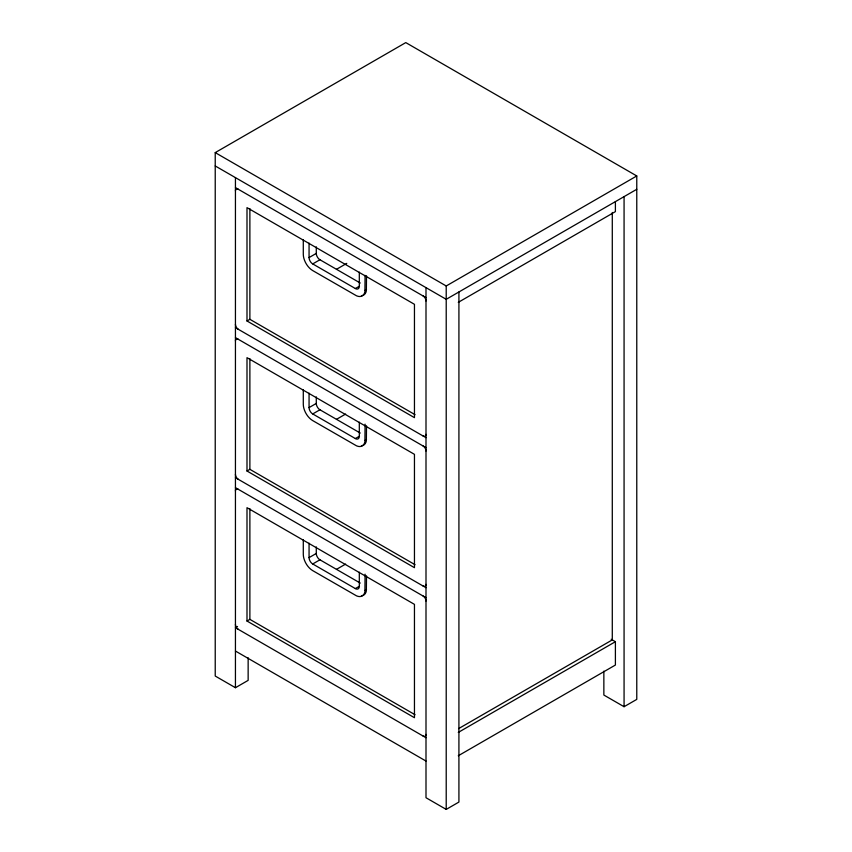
<?xml version="1.0" encoding="UTF-8"?>
<svg xmlns="http://www.w3.org/2000/svg" width="852" height="852" viewBox="0 0 852 852"><rect width="100%" height="100%" fill="white"/><g stroke="black" fill="none" stroke-linecap="round" stroke-linejoin="round"><path stroke-width="1.28" d="M365.082 275.388L364.912 291.693A13.77 7.956 60 0 1 356.573 295.825L312.727 270.585A13.344 7.7 60 0 1 303.291 254.237L303.291 239.785M366.52 275.803L366.349 290.862A13.77 7.956 60 0 1 361.461 295.697M365.082 424.168L364.912 441.719A13.77 7.956 60 0 1 356.573 445.852L312.727 420.611A13.344 7.7 60 0 1 303.291 404.263L303.291 389.811M366.52 425.83L366.349 440.889A13.77 7.956 60 0 1 361.461 445.724M365.082 574.195L364.912 591.746A13.77 7.956 60 0 1 356.573 595.878L312.727 570.638A13.344 7.7 60 0 1 303.291 554.29L303.291 539.838M366.52 575.856L366.349 590.915A13.77 7.956 60 0 1 361.461 595.75M248.145 657.797L248.145 680.375L235.44 687.713L215.226 676.041L215.226 152.614L405.786 42.6L636.774 175.959L636.774 699.385L624.069 706.713L603.855 695.051L603.855 671.142M359.31 272.118L359.31 286.581A5.591 3.227 60 0 1 355.359 288.53L312.727 263.918A5.176 2.993 60 0 1 309.063 257.57L316.284 253.406L316.284 246.835M312.727 263.918L319.947 259.753L360.279 283.034M246.995 320.98L414.455 417.661L414.455 304.313L246.995 207.632L246.995 320.98L249.881 319.319L415.041 414.668M336.455 269.328L346.775 263.375M355.359 288.53L359.491 286.155M365.082 290.372L366.52 289.531M215.226 152.614L446.214 285.974L636.774 175.959M636.774 189.293L446.214 299.308L215.226 165.959M458.28 302.343L615.4 211.626L615.4 201.626M359.31 422.145L359.31 436.607A5.591 3.227 60 0 1 355.359 438.556L312.727 413.944A5.176 2.993 60 0 1 309.063 407.597L316.284 403.433L316.284 396.862M312.727 413.944L319.947 409.78L360.279 433.061M246.995 471.007L414.455 567.688L414.455 454.34L246.995 357.659L246.995 471.007L249.881 469.345L415.041 564.695M336.455 419.354L345.624 414.061M355.359 438.556L359.491 436.181M365.082 440.399L366.52 439.557M359.31 572.171L359.31 586.634A5.591 3.227 60 0 1 355.359 588.583L312.727 563.971A5.176 2.993 60 0 1 309.063 557.623L316.284 553.459L316.284 546.888M312.727 563.971L319.947 559.807L360.279 583.087M237.538 626.486L235.44 627.7L426 737.726M246.995 621.033L414.455 717.714L414.455 604.366L246.995 507.685L246.995 621.033L249.881 619.372L415.041 714.721M336.455 569.381L345.624 564.088M355.359 588.583L359.491 586.208M365.082 590.425L366.52 589.584M458.6 728.63L612.29 639.905L612.29 212.478M458.28 732.422L615.4 641.705L615.4 665.039L458.28 755.756M426 287.635L426 797.728L446.214 809.4L458.919 802.062L458.919 291.97M235.44 187.621L426 297.646M235.44 327.647L426 437.672M235.44 337.648L426 447.673M611.203 639.277L615.4 641.705M235.44 477.674L426 587.699M235.44 487.674L426 597.699M235.44 651.045L426 761.06M624.069 196.62L624.069 706.713M446.214 285.974L446.214 809.4M309.063 243.118L309.063 257.57M309.063 393.145L309.063 407.597M309.063 543.171L309.063 557.623M249.881 208.602L249.881 319.319M249.881 358.628L249.881 469.345M249.881 508.655L249.881 619.372M235.44 177.621L235.44 687.713M423.114 596.027A4.079 2.354 60 0 1 426 601.033M426 734.392A4.079 2.354 60 0 1 423.114 736.053M238.326 629.372A4.079 2.354 60 0 1 235.44 624.367M235.44 491.008A4.079 2.354 60 0 1 238.326 489.346M319.947 559.807A5.176 2.993 60 0 1 316.284 553.459M423.114 446.001A4.079 2.354 60 0 1 426 451.006M426 584.355A4.079 2.354 60 0 1 423.114 586.027M238.326 479.346A4.079 2.354 60 0 1 235.44 474.34M235.44 340.981A4.079 2.354 60 0 1 238.326 339.32M319.947 409.78A5.176 2.993 60 0 1 316.284 403.433M423.114 295.974A4.079 2.354 60 0 1 426 300.98M426 434.328A4.079 2.354 60 0 1 423.114 436M238.326 329.319A4.079 2.354 60 0 1 235.44 324.314M235.44 190.954A4.079 2.354 60 0 1 238.326 189.293M319.947 259.753A5.176 2.993 60 0 1 316.284 253.406"/></g></svg>
